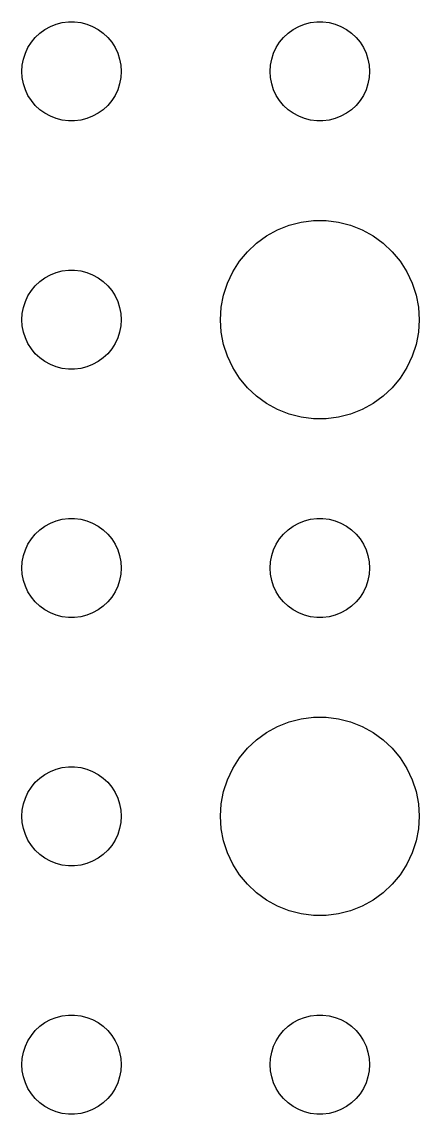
# Model space of a CAD drawing. Header units: metres. Extents: x -150 to 150, y -149 to 149.
# Drawn here: x 73.5 to 85.5, y 73.5 to 106.5 of the extents above; entities that cross this region are included whole.
import ezdxf

# ---------------------------------------------------------------- set-up
doc = ezdxf.new("R2010")
doc.units = ezdxf.units.M

msp = doc.modelspace()

# ---------------------------------------------------------------- linework, layer by layer
for p, q in [((74.0439, 106.156), (74.1963, 106.266)), ((74.1963, 106.266), (74.3613, 106.357)), ((74.3613, 106.357), (74.5365, 106.427)), ((74.5365, 106.427), (74.7189, 106.473)), ((74.7189, 106.473), (74.9058, 106.497)), ((74.9058, 106.497), (75.0942, 106.497)), ((75.0942, 106.497), (75.2811, 106.473)), ((75.2811, 106.473), (75.4635, 106.427)), ((75.4635, 106.427), (75.6387, 106.357)), ((75.6387, 106.357), (75.8037, 106.266)), ((75.8037, 106.266), (75.9561, 106.156)), ((81.5439, 106.156), (81.6963, 106.266)), ((81.6963, 106.266), (81.8613, 106.357)), ((81.8613, 106.357), (82.0365, 106.427)), ((82.0365, 106.427), (82.2189, 106.473)), ((82.2189, 106.473), (82.4058, 106.497)), ((82.4058, 106.497), (82.5942, 106.497)), ((82.5942, 106.497), (82.7811, 106.473)), ((82.7811, 106.473), (82.9635, 106.427)), ((82.9635, 106.427), (83.1387, 106.357)), ((83.1387, 106.357), (83.3037, 106.266)), ((83.3037, 106.266), (83.4561, 106.156)), ((73.7865, 105.882), (73.9065, 106.027)), ((73.9065, 106.027), (74.0439, 106.156)), ((75.9561, 106.156), (76.0934, 106.027)), ((76.0934, 106.027), (76.2135, 105.882)), ((81.2865, 105.882), (81.4065, 106.027)), ((81.4065, 106.027), (81.5439, 106.156)), ((83.4561, 106.156), (83.5934, 106.027)), ((83.5934, 106.027), (83.7135, 105.882)), ((73.6053, 105.552), (73.6855, 105.723)), ((73.6855, 105.723), (73.7865, 105.882)), ((76.2135, 105.882), (76.3145, 105.723)), ((76.3145, 105.723), (76.3947, 105.552)), ((81.1053, 105.552), (81.1855, 105.723)), ((81.1855, 105.723), (81.2865, 105.882)), ((83.7135, 105.882), (83.8145, 105.723)), ((83.8145, 105.723), (83.8947, 105.552)), ((73.5118, 105.188), (73.5471, 105.373)), ((73.5471, 105.373), (73.6053, 105.552)), ((76.3947, 105.552), (76.4529, 105.373)), ((76.4529, 105.373), (76.4882, 105.188)), ((81.0118, 105.188), (81.0471, 105.373)), ((81.0471, 105.373), (81.1053, 105.552)), ((83.8947, 105.552), (83.9529, 105.373)), ((83.9529, 105.373), (83.9882, 105.188)), ((73.5, 105), (73.5118, 105.188)), ((73.5118, 104.812), (73.5, 105)), ((76.4882, 105.188), (76.5, 105)), ((76.5, 105), (76.4882, 104.812)), ((81, 105), (81.0118, 105.188)), ((81.0118, 104.812), (81, 105)), ((83.9882, 105.188), (84, 105)), ((84, 105), (83.9882, 104.812)), ((73.5471, 104.627), (73.5118, 104.812)), ((73.6053, 104.448), (73.5471, 104.627)), ((76.4529, 104.627), (76.3947, 104.448)), ((76.4882, 104.812), (76.4529, 104.627)), ((81.0471, 104.627), (81.0118, 104.812)), ((81.1053, 104.448), (81.0471, 104.627)), ((83.9529, 104.627), (83.8947, 104.448)), ((83.9882, 104.812), (83.9529, 104.627)), ((73.6855, 104.277), (73.6053, 104.448)), ((73.7865, 104.118), (73.6855, 104.277)), ((76.3145, 104.277), (76.2135, 104.118)), ((76.3947, 104.448), (76.3145, 104.277)), ((81.1855, 104.277), (81.1053, 104.448)), ((81.2865, 104.118), (81.1855, 104.277)), ((83.8145, 104.277), (83.7135, 104.118)), ((83.8947, 104.448), (83.8145, 104.277)), ((73.9065, 103.973), (73.7865, 104.118)), ((74.0439, 103.844), (73.9065, 103.973)), ((76.0934, 103.973), (75.9561, 103.844)), ((76.2135, 104.118), (76.0934, 103.973)), ((81.4065, 103.973), (81.2865, 104.118)), ((81.5439, 103.844), (81.4065, 103.973)), ((83.5934, 103.973), (83.4561, 103.844)), ((83.7135, 104.118), (83.5934, 103.973)), ((74.1963, 103.734), (74.0439, 103.844)), ((74.3613, 103.643), (74.1963, 103.734)), ((74.5365, 103.573), (74.3613, 103.643)), ((75.6387, 103.643), (75.4635, 103.573)), ((75.8037, 103.734), (75.6387, 103.643)), ((75.9561, 103.844), (75.8037, 103.734)), ((81.6963, 103.734), (81.5439, 103.844)), ((81.8613, 103.643), (81.6963, 103.734)), ((82.0365, 103.573), (81.8613, 103.643)), ((83.1387, 103.643), (82.9635, 103.573)), ((83.3037, 103.734), (83.1387, 103.643)), ((83.4561, 103.844), (83.3037, 103.734)), ((74.7189, 103.527), (74.5365, 103.573)), ((74.9058, 103.503), (74.7189, 103.527)), ((75.0942, 103.503), (74.9058, 103.503)), ((75.2811, 103.527), (75.0942, 103.503)), ((75.4635, 103.573), (75.2811, 103.527)), ((82.2189, 103.527), (82.0365, 103.573)), ((82.4058, 103.503), (82.2189, 103.527)), ((82.5942, 103.503), (82.4058, 103.503)), ((82.7811, 103.527), (82.5942, 103.503)), ((82.9635, 103.573), (82.7811, 103.527)), ((81.2227, 100.214), (81.573, 100.353)), ((81.573, 100.353), (81.9379, 100.447)), ((81.9379, 100.447), (82.3116, 100.494)), ((82.3116, 100.494), (82.6884, 100.494)), ((82.6884, 100.494), (83.0621, 100.447)), ((83.0621, 100.447), (83.427, 100.353)), ((83.427, 100.353), (83.7773, 100.214)), ((80.5877, 99.8115), (80.8925, 100.033)), ((80.8925, 100.033), (81.2227, 100.214)), ((83.7773, 100.214), (84.1075, 100.033)), ((84.1075, 100.033), (84.4123, 99.8115)), ((80.3131, 99.5536), (80.5877, 99.8115)), ((84.4123, 99.8115), (84.6869, 99.5536)), ((80.073, 99.2634), (80.3131, 99.5536)), ((84.6869, 99.5536), (84.927, 99.2634)), ((74.7189, 98.9734), (74.9058, 98.997)), ((74.9058, 98.997), (75.0942, 98.997)), ((75.0942, 98.997), (75.2811, 98.9734)), ((79.8711, 98.9453), (80.073, 99.2634)), ((84.927, 99.2634), (85.1289, 98.9453)), ((73.9065, 98.5268), (74.0439, 98.6558)), ((74.0439, 98.6558), (74.1963, 98.7665)), ((74.1963, 98.7665), (74.3613, 98.8572)), ((74.3613, 98.8572), (74.5365, 98.9266)), ((74.5365, 98.9266), (74.7189, 98.9734)), ((75.2811, 98.9734), (75.4635, 98.9266)), ((75.4635, 98.9266), (75.6387, 98.8572)), ((75.6387, 98.8572), (75.8037, 98.7665)), ((75.8037, 98.7665), (75.9561, 98.6558)), ((75.9561, 98.6558), (76.0934, 98.5268)), ((79.7107, 98.6044), (79.8711, 98.9453)), ((85.1289, 98.9453), (85.2893, 98.6044)), ((73.6855, 98.2226), (73.7865, 98.3817)), ((73.7865, 98.3817), (73.9065, 98.5268)), ((76.0934, 98.5268), (76.2135, 98.3817)), ((76.2135, 98.3817), (76.3145, 98.2226)), ((79.5943, 98.2461), (79.7107, 98.6044)), ((85.2893, 98.6044), (85.4057, 98.2461)), ((73.5471, 97.873), (73.6053, 98.0522)), ((73.6053, 98.0522), (73.6855, 98.2226)), ((76.3145, 98.2226), (76.3947, 98.0522)), ((76.3947, 98.0522), (76.4529, 97.873)), ((79.5237, 97.876), (79.5943, 98.2461)), ((85.4057, 98.2461), (85.4763, 97.876)), ((73.5, 97.5), (73.5118, 97.688)), ((73.5118, 97.688), (73.5471, 97.873)), ((76.4529, 97.873), (76.4882, 97.688)), ((76.4882, 97.688), (76.5, 97.5)), ((79.5, 97.5), (79.5237, 97.876)), ((85.4763, 97.876), (85.5, 97.5)), ((73.5118, 97.312), (73.5, 97.5)), ((76.5, 97.5), (76.4882, 97.312)), ((79.5237, 97.124), (79.5, 97.5)), ((85.5, 97.5), (85.4763, 97.124)), ((73.5471, 97.127), (73.5118, 97.312)), ((73.6053, 96.9478), (73.5471, 97.127)), ((76.4529, 97.127), (76.3947, 96.9478)), ((76.4882, 97.312), (76.4529, 97.127)), ((79.5943, 96.7539), (79.5237, 97.124)), ((85.4763, 97.124), (85.4057, 96.7539)), ((73.6855, 96.7774), (73.6053, 96.9478)), ((73.7865, 96.6183), (73.6855, 96.7774)), ((76.3145, 96.7774), (76.2135, 96.6183)), ((76.3947, 96.9478), (76.3145, 96.7774)), ((79.7107, 96.3956), (79.5943, 96.7539)), ((85.4057, 96.7539), (85.2893, 96.3956)), ((73.9065, 96.4732), (73.7865, 96.6183)), ((74.0439, 96.3442), (73.9065, 96.4732)), ((74.1963, 96.2335), (74.0439, 96.3442)), ((75.9561, 96.3442), (75.8037, 96.2335)), ((76.0934, 96.4732), (75.9561, 96.3442)), ((76.2135, 96.6183), (76.0934, 96.4732)), ((79.8711, 96.0547), (79.7107, 96.3956)), ((85.2893, 96.3956), (85.1289, 96.0547)), ((74.3613, 96.1428), (74.1963, 96.2335)), ((74.5365, 96.0734), (74.3613, 96.1428)), ((74.7189, 96.0266), (74.5365, 96.0734)), ((74.9058, 96.003), (74.7189, 96.0266)), ((75.2811, 96.0266), (75.0942, 96.003)), ((75.4635, 96.0734), (75.2811, 96.0266)), ((75.6387, 96.1428), (75.4635, 96.0734)), ((75.8037, 96.2335), (75.6387, 96.1428)), ((80.073, 95.7366), (79.8711, 96.0547)), ((85.1289, 96.0547), (84.927, 95.7366)), ((75.0942, 96.003), (74.9058, 96.003)), ((80.3131, 95.4464), (80.073, 95.7366)), ((84.927, 95.7366), (84.6869, 95.4464)), ((80.5877, 95.1885), (80.3131, 95.4464)), ((84.6869, 95.4464), (84.4123, 95.1885)), ((80.8925, 94.967), (80.5877, 95.1885)), ((84.4123, 95.1885), (84.1075, 94.967)), ((81.2227, 94.7855), (80.8925, 94.967)), ((81.573, 94.6468), (81.2227, 94.7855)), ((83.7773, 94.7855), (83.427, 94.6468)), ((84.1075, 94.967), (83.7773, 94.7855)), ((81.9379, 94.5531), (81.573, 94.6468)), ((82.3116, 94.5059), (81.9379, 94.5531)), ((82.6884, 94.5059), (82.3116, 94.5059)), ((83.0621, 94.5531), (82.6884, 94.5059)), ((83.427, 94.6468), (83.0621, 94.5531)), ((74.3613, 91.3572), (74.5365, 91.4266)), ((74.5365, 91.4266), (74.7189, 91.4734)), ((74.7189, 91.4734), (74.9058, 91.497)), ((74.9058, 91.497), (75.0942, 91.497)), ((75.0942, 91.497), (75.2811, 91.4734)), ((75.2811, 91.4734), (75.4635, 91.4266)), ((75.4635, 91.4266), (75.6387, 91.3572)), ((81.8613, 91.3572), (82.0365, 91.4266)), ((82.0365, 91.4266), (82.2189, 91.4734)), ((82.2189, 91.4734), (82.4058, 91.497)), ((82.4058, 91.497), (82.5942, 91.497)), ((82.5942, 91.497), (82.7811, 91.4734)), ((82.7811, 91.4734), (82.9635, 91.4266)), ((82.9635, 91.4266), (83.1387, 91.3572)), ((73.9065, 91.0268), (74.0439, 91.1558)), ((74.0439, 91.1558), (74.1963, 91.2665)), ((74.1963, 91.2665), (74.3613, 91.3572)), ((75.6387, 91.3572), (75.8037, 91.2665)), ((75.8037, 91.2665), (75.9561, 91.1558)), ((75.9561, 91.1558), (76.0934, 91.0268)), ((81.4065, 91.0268), (81.5439, 91.1558)), ((81.5439, 91.1558), (81.6963, 91.2665)), ((81.6963, 91.2665), (81.8613, 91.3572)), ((83.1387, 91.3572), (83.3037, 91.2665)), ((83.3037, 91.2665), (83.4561, 91.1558)), ((83.4561, 91.1558), (83.5934, 91.0268)), ((73.6855, 90.7226), (73.7865, 90.8817)), ((73.7865, 90.8817), (73.9065, 91.0268)), ((76.0934, 91.0268), (76.2135, 90.8817)), ((76.2135, 90.8817), (76.3145, 90.7226)), ((81.1855, 90.7226), (81.2865, 90.8817)), ((81.2865, 90.8817), (81.4065, 91.0268)), ((83.5934, 91.0268), (83.7135, 90.8817)), ((83.7135, 90.8817), (83.8145, 90.7226)), ((73.5471, 90.373), (73.6053, 90.5522)), ((73.6053, 90.5522), (73.6855, 90.7226)), ((76.3145, 90.7226), (76.3947, 90.5522)), ((76.3947, 90.5522), (76.4529, 90.373)), ((81.0471, 90.373), (81.1053, 90.5522)), ((81.1053, 90.5522), (81.1855, 90.7226)), ((83.8145, 90.7226), (83.8947, 90.5522)), ((83.8947, 90.5522), (83.9529, 90.373)), ((73.5, 90), (73.5118, 90.188)), ((73.5118, 90.188), (73.5471, 90.373)), ((76.4529, 90.373), (76.4882, 90.188)), ((76.4882, 90.188), (76.5, 90)), ((81, 90), (81.0118, 90.188)), ((81.0118, 90.188), (81.0471, 90.373)), ((83.9529, 90.373), (83.9882, 90.188)), ((83.9882, 90.188), (84, 90)), ((73.5118, 89.812), (73.5, 90)), ((73.5471, 89.627), (73.5118, 89.812)), ((76.4882, 89.812), (76.4529, 89.627)), ((76.5, 90), (76.4882, 89.812)), ((81.0118, 89.812), (81, 90)), ((81.0471, 89.627), (81.0118, 89.812)), ((83.9882, 89.812), (83.9529, 89.627)), ((84, 90), (83.9882, 89.812)), ((73.6053, 89.4478), (73.5471, 89.627)), ((73.6855, 89.2774), (73.6053, 89.4478)), ((76.3947, 89.4478), (76.3145, 89.2774)), ((76.4529, 89.627), (76.3947, 89.4478)), ((81.1053, 89.4478), (81.0471, 89.627)), ((81.1855, 89.2774), (81.1053, 89.4478)), ((83.8947, 89.4478), (83.8145, 89.2774)), ((83.9529, 89.627), (83.8947, 89.4478)), ((73.7865, 89.1183), (73.6855, 89.2774)), ((73.9065, 88.9732), (73.7865, 89.1183)), ((76.2135, 89.1183), (76.0934, 88.9732)), ((76.3145, 89.2774), (76.2135, 89.1183)), ((81.2865, 89.1183), (81.1855, 89.2774)), ((81.4065, 88.9732), (81.2865, 89.1183)), ((83.7135, 89.1183), (83.5934, 88.9732)), ((83.8145, 89.2774), (83.7135, 89.1183)), ((74.0439, 88.8442), (73.9065, 88.9732)), ((74.1963, 88.7335), (74.0439, 88.8442)), ((75.9561, 88.8442), (75.8037, 88.7335)), ((76.0934, 88.9732), (75.9561, 88.8442)), ((81.5439, 88.8442), (81.4065, 88.9732)), ((81.6963, 88.7335), (81.5439, 88.8442)), ((83.4561, 88.8442), (83.3037, 88.7335)), ((83.5934, 88.9732), (83.4561, 88.8442)), ((74.3613, 88.6428), (74.1963, 88.7335)), ((74.5365, 88.5734), (74.3613, 88.6428)), ((74.7189, 88.5266), (74.5365, 88.5734)), ((74.9058, 88.503), (74.7189, 88.5266)), ((75.0942, 88.503), (74.9058, 88.503)), ((75.2811, 88.5266), (75.0942, 88.503)), ((75.4635, 88.5734), (75.2811, 88.5266)), ((75.6387, 88.6428), (75.4635, 88.5734)), ((75.8037, 88.7335), (75.6387, 88.6428)), ((81.8613, 88.6428), (81.6963, 88.7335)), ((82.0365, 88.5734), (81.8613, 88.6428)), ((82.2189, 88.5266), (82.0365, 88.5734)), ((82.4058, 88.503), (82.2189, 88.5266)), ((82.5942, 88.503), (82.4058, 88.503)), ((82.7811, 88.5266), (82.5942, 88.503)), ((82.9635, 88.5734), (82.7811, 88.5266)), ((83.1387, 88.6428), (82.9635, 88.5734)), ((83.3037, 88.7335), (83.1387, 88.6428)), ((81.9379, 85.4469), (82.3116, 85.4941)), ((82.3116, 85.4941), (82.6884, 85.4941)), ((82.6884, 85.4941), (83.0621, 85.4469)), ((80.8925, 85.033), (81.2227, 85.2145)), ((81.2227, 85.2145), (81.573, 85.3532)), ((81.573, 85.3532), (81.9379, 85.4469)), ((83.0621, 85.4469), (83.427, 85.3532)), ((83.427, 85.3532), (83.7773, 85.2145)), ((83.7773, 85.2145), (84.1075, 85.033)), ((80.3131, 84.5536), (80.5877, 84.8115)), ((80.5877, 84.8115), (80.8925, 85.033)), ((84.1075, 85.033), (84.4123, 84.8115)), ((84.4123, 84.8115), (84.6869, 84.5536)), ((80.073, 84.2634), (80.3131, 84.5536)), ((84.6869, 84.5536), (84.927, 84.2634)), ((79.8711, 83.9453), (80.073, 84.2634)), ((84.927, 84.2634), (85.1289, 83.9453)), ((74.1963, 83.7665), (74.3613, 83.8572)), ((74.3613, 83.8572), (74.5365, 83.9266)), ((74.5365, 83.9266), (74.7189, 83.9734)), ((74.7189, 83.9734), (74.9058, 83.997)), ((74.9058, 83.997), (75.0942, 83.997)), ((75.0942, 83.997), (75.2811, 83.9734)), ((75.2811, 83.9734), (75.4635, 83.9266)), ((75.4635, 83.9266), (75.6387, 83.8572)), ((75.6387, 83.8572), (75.8037, 83.7665)), ((79.7107, 83.6044), (79.8711, 83.9453)), ((85.1289, 83.9453), (85.2893, 83.6044)), ((73.7865, 83.3817), (73.9065, 83.5268)), ((73.9065, 83.5268), (74.0439, 83.6558)), ((74.0439, 83.6558), (74.1963, 83.7665)), ((75.8037, 83.7665), (75.9561, 83.6558)), ((75.9561, 83.6558), (76.0934, 83.5268)), ((76.0934, 83.5268), (76.2135, 83.3817)), ((79.5943, 83.2461), (79.7107, 83.6044)), ((85.2893, 83.6044), (85.4057, 83.2461)), ((73.6053, 83.0522), (73.6855, 83.2226)), ((73.6855, 83.2226), (73.7865, 83.3817)), ((76.2135, 83.3817), (76.3145, 83.2226)), ((76.3145, 83.2226), (76.3947, 83.0522)), ((79.5237, 82.876), (79.5943, 83.2461)), ((85.4057, 83.2461), (85.4763, 82.876)), ((73.5118, 82.688), (73.5471, 82.873)), ((73.5471, 82.873), (73.6053, 83.0522)), ((76.3947, 83.0522), (76.4529, 82.873)), ((76.4529, 82.873), (76.4882, 82.688)), ((79.5, 82.5), (79.5237, 82.876)), ((85.4763, 82.876), (85.5, 82.5)), ((73.5, 82.5), (73.5118, 82.688)), ((73.5118, 82.312), (73.5, 82.5)), ((76.4882, 82.688), (76.5, 82.5)), ((76.5, 82.5), (76.4882, 82.312)), ((79.5237, 82.124), (79.5, 82.5)), ((85.5, 82.5), (85.4763, 82.124)), ((73.5471, 82.127), (73.5118, 82.312)), ((76.4882, 82.312), (76.4529, 82.127)), ((73.6053, 81.9478), (73.5471, 82.127)), ((73.6855, 81.7774), (73.6053, 81.9478)), ((76.3947, 81.9478), (76.3145, 81.7774)), ((76.4529, 82.127), (76.3947, 81.9478)), ((79.5943, 81.7539), (79.5237, 82.124)), ((85.4763, 82.124), (85.4057, 81.7539)), ((73.7865, 81.6183), (73.6855, 81.7774)), ((73.9065, 81.4732), (73.7865, 81.6183)), ((76.2135, 81.6183), (76.0934, 81.4732)), ((76.3145, 81.7774), (76.2135, 81.6183)), ((79.7107, 81.3956), (79.5943, 81.7539)), ((85.4057, 81.7539), (85.2893, 81.3956)), ((74.0439, 81.3442), (73.9065, 81.4732)), ((74.1963, 81.2335), (74.0439, 81.3442)), ((74.3613, 81.1428), (74.1963, 81.2335)), ((75.8037, 81.2335), (75.6387, 81.1428)), ((75.9561, 81.3442), (75.8037, 81.2335)), ((76.0934, 81.4732), (75.9561, 81.3442)), ((79.8711, 81.0547), (79.7107, 81.3956)), ((85.2893, 81.3956), (85.1289, 81.0547)), ((74.5365, 81.0734), (74.3613, 81.1428)), ((74.7189, 81.0266), (74.5365, 81.0734)), ((74.9058, 81.003), (74.7189, 81.0266)), ((75.0942, 81.003), (74.9058, 81.003)), ((75.2811, 81.0266), (75.0942, 81.003)), ((75.4635, 81.0734), (75.2811, 81.0266)), ((75.6387, 81.1428), (75.4635, 81.0734)), ((80.073, 80.7366), (79.8711, 81.0547)), ((85.1289, 81.0547), (84.927, 80.7366)), ((80.3131, 80.4464), (80.073, 80.7366)), ((84.927, 80.7366), (84.6869, 80.4464)), ((80.5877, 80.1885), (80.3131, 80.4464)), ((80.8925, 79.967), (80.5877, 80.1885)), ((84.4123, 80.1885), (84.1075, 79.967)), ((84.6869, 80.4464), (84.4123, 80.1885)), ((81.2227, 79.7855), (80.8925, 79.967)), ((84.1075, 79.967), (83.7773, 79.7855)), ((81.573, 79.6468), (81.2227, 79.7855)), ((81.9379, 79.5531), (81.573, 79.6468)), ((82.3116, 79.5059), (81.9379, 79.5531)), ((83.0621, 79.5531), (82.6884, 79.5059)), ((83.427, 79.6468), (83.0621, 79.5531)), ((83.7773, 79.7855), (83.427, 79.6468)), ((82.6884, 79.5059), (82.3116, 79.5059)), ((74.0439, 76.1558), (74.1963, 76.2665)), ((74.1963, 76.2665), (74.3613, 76.3572)), ((74.3613, 76.3572), (74.5365, 76.4266)), ((74.5365, 76.4266), (74.7189, 76.4734)), ((74.7189, 76.4734), (74.9058, 76.497)), ((74.9058, 76.497), (75.0942, 76.497)), ((75.0942, 76.497), (75.2811, 76.4734)), ((75.2811, 76.4734), (75.4635, 76.4266)), ((75.4635, 76.4266), (75.6387, 76.3572)), ((75.6387, 76.3572), (75.8037, 76.2665)), ((75.8037, 76.2665), (75.9561, 76.1558)), ((81.5439, 76.1558), (81.6963, 76.2665)), ((81.6963, 76.2665), (81.8613, 76.3572)), ((81.8613, 76.3572), (82.0365, 76.4266)), ((82.0365, 76.4266), (82.2189, 76.4734)), ((82.2189, 76.4734), (82.4058, 76.497)), ((82.4058, 76.497), (82.5942, 76.497)), ((82.5942, 76.497), (82.7811, 76.4734)), ((82.7811, 76.4734), (82.9635, 76.4266)), ((82.9635, 76.4266), (83.1387, 76.3572)), ((83.1387, 76.3572), (83.3037, 76.2665)), ((83.3037, 76.2665), (83.4561, 76.1558)), ((73.7865, 75.8817), (73.9065, 76.0268)), ((73.9065, 76.0268), (74.0439, 76.1558)), ((75.9561, 76.1558), (76.0934, 76.0268)), ((76.0934, 76.0268), (76.2135, 75.8817)), ((81.2865, 75.8817), (81.4065, 76.0268)), ((81.4065, 76.0268), (81.5439, 76.1558)), ((83.4561, 76.1558), (83.5934, 76.0268)), ((83.5934, 76.0268), (83.7135, 75.8817)), ((73.6053, 75.5522), (73.6855, 75.7226)), ((73.6855, 75.7226), (73.7865, 75.8817)), ((76.2135, 75.8817), (76.3145, 75.7226)), ((76.3145, 75.7226), (76.3947, 75.5522)), ((81.1053, 75.5522), (81.1855, 75.7226)), ((81.1855, 75.7226), (81.2865, 75.8817)), ((83.7135, 75.8817), (83.8145, 75.7226)), ((83.8145, 75.7226), (83.8947, 75.5522)), ((73.5118, 75.188), (73.5471, 75.373)), ((73.5471, 75.373), (73.6053, 75.5522)), ((76.3947, 75.5522), (76.4529, 75.373)), ((76.4529, 75.373), (76.4882, 75.188)), ((81.0118, 75.188), (81.0471, 75.373)), ((81.0471, 75.373), (81.1053, 75.5522)), ((83.8947, 75.5522), (83.9529, 75.373)), ((83.9529, 75.373), (83.9882, 75.188)), ((73.5, 75), (73.5118, 75.188)), ((73.5118, 74.812), (73.5, 75)), ((76.4882, 75.188), (76.5, 75)), ((76.5, 75), (76.4882, 74.812)), ((81, 75), (81.0118, 75.188)), ((81.0118, 74.812), (81, 75)), ((83.9882, 75.188), (84, 75)), ((84, 75), (83.9882, 74.812)), ((73.5471, 74.627), (73.5118, 74.812)), ((73.6053, 74.4478), (73.5471, 74.627)), ((76.4529, 74.627), (76.3947, 74.4478)), ((76.4882, 74.812), (76.4529, 74.627)), ((81.0471, 74.627), (81.0118, 74.812)), ((81.1053, 74.4478), (81.0471, 74.627)), ((83.9529, 74.627), (83.8947, 74.4478)), ((83.9882, 74.812), (83.9529, 74.627)), ((73.6855, 74.2774), (73.6053, 74.4478)), ((73.7865, 74.1183), (73.6855, 74.2774)), ((76.3145, 74.2774), (76.2135, 74.1183)), ((76.3947, 74.4478), (76.3145, 74.2774)), ((81.1855, 74.2774), (81.1053, 74.4478)), ((81.2865, 74.1183), (81.1855, 74.2774)), ((83.8145, 74.2774), (83.7135, 74.1183)), ((83.8947, 74.4478), (83.8145, 74.2774)), ((73.9065, 73.9732), (73.7865, 74.1183)), ((74.0439, 73.8442), (73.9065, 73.9732)), ((76.0934, 73.9732), (75.9561, 73.8442)), ((76.2135, 74.1183), (76.0934, 73.9732)), ((81.4065, 73.9732), (81.2865, 74.1183)), ((81.5439, 73.8442), (81.4065, 73.9732)), ((83.5934, 73.9732), (83.4561, 73.8442)), ((83.7135, 74.1183), (83.5934, 73.9732)), ((74.1963, 73.7335), (74.0439, 73.8442)), ((74.3613, 73.6428), (74.1963, 73.7335)), ((74.5365, 73.5734), (74.3613, 73.6428)), ((75.6387, 73.6428), (75.4635, 73.5734)), ((75.8037, 73.7335), (75.6387, 73.6428)), ((75.9561, 73.8442), (75.8037, 73.7335)), ((81.6963, 73.7335), (81.5439, 73.8442)), ((81.8613, 73.6428), (81.6963, 73.7335)), ((82.0365, 73.5734), (81.8613, 73.6428)), ((83.1387, 73.6428), (82.9635, 73.5734)), ((83.3037, 73.7335), (83.1387, 73.6428)), ((83.4561, 73.8442), (83.3037, 73.7335)), ((74.7189, 73.5266), (74.5365, 73.5734)), ((74.9058, 73.503), (74.7189, 73.5266)), ((75.0942, 73.503), (74.9058, 73.503)), ((75.2811, 73.5266), (75.0942, 73.503)), ((75.4635, 73.5734), (75.2811, 73.5266)), ((82.2189, 73.5266), (82.0365, 73.5734)), ((82.4058, 73.503), (82.2189, 73.5266)), ((82.5942, 73.503), (82.4058, 73.503)), ((82.7811, 73.5266), (82.5942, 73.503)), ((82.9635, 73.5734), (82.7811, 73.5266))]:
    msp.add_line(p, q)

doc.saveas('drawing.dxf')
